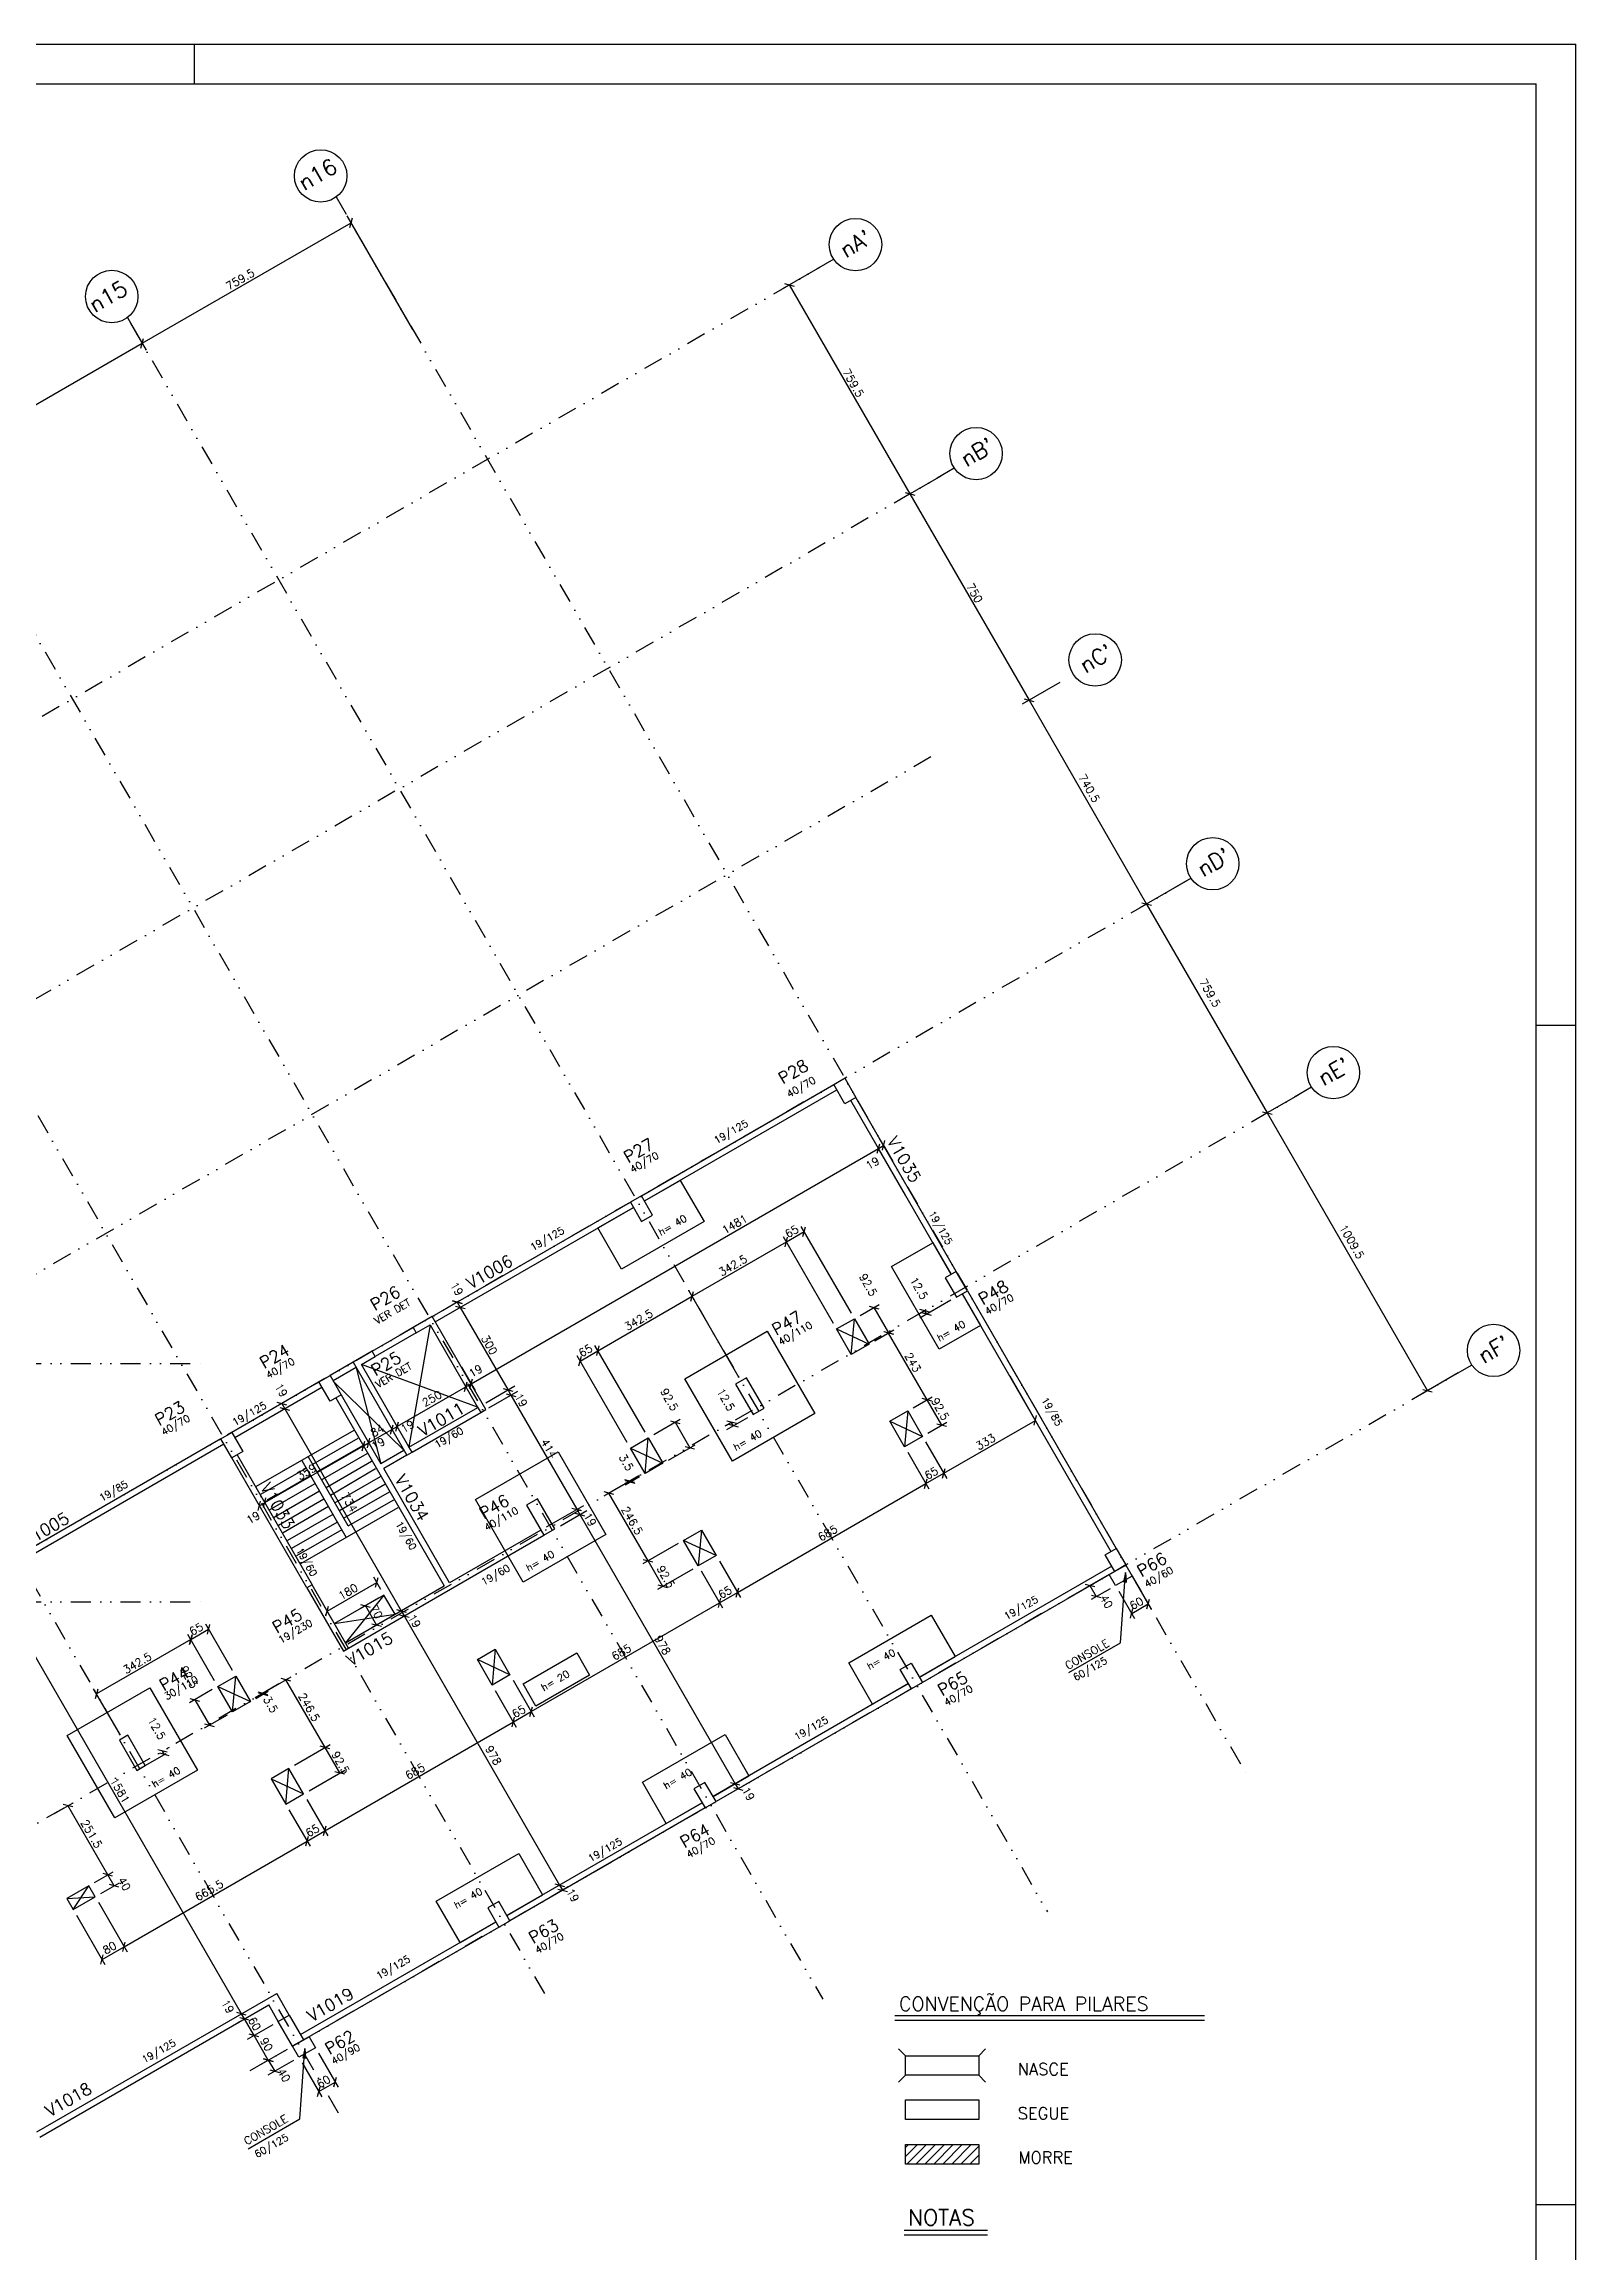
# Model space of a CAD drawing. Extents: x 551734 to 566609, y -375 to 10137.
# Drawn here: x 561786 to 566609, y 3188 to 10137 of the extents above; entities that cross this region are included whole.
import ezdxf

# ---------------------------------------------------------------- set-up
doc = ezdxf.new("R2010")
doc.units = 0
doc.header["$LTSCALE"] = 125
doc.header["$MEASUREMENT"] = 0
doc.linetypes.add('DIVIDE', pattern=[1.25, 0.5, -0.25, 0, -0.25, 0, -0.25])
doc.layers.get('0').update_dxf_attribs({"linetype": 'CONTINUOUS'})
for name, color, linetype in [('205', 14, 'DIVIDE'), ('216', 7, 'CONTINUOUS'), ('220', 4, 'CONTINUOUS'), ('221', 5, 'CONTINUOUS'), ('222', 6, 'CONTINUOUS'), ('231', 5, 'CONTINUOUS'), ('238', 11, 'CONTINUOUS'), ('239', 4, 'CONTINUOUS'), ('250', 5, 'CONTINUOUS')]:
    doc.layers.add(name, color=color, linetype=linetype)
doc.styles.get("Standard").update_dxf_attribs({"font": 'ROMANS.SHX'})

msp = doc.modelspace()

# ---------------------------------------------------------------- linework, layer by layer
for p, q in [((551734.2, 10137.2), (566609.2, 10137.2)), ((562259.2, 10012.2), (562259.2, 10137.2)), ((562259.2, 10012.2), (562259.2, 10137.2)), ((566609.2, -375.3), (566609.2, 10137.2)), ((566484.2, 7049.7), (566609.2, 7049.7)), ((566484.2, 3337.2), (566609.2, 3337.2))]:
    msp.add_line(p, q)
at = {"layer": '205'}
for p, q in [((562705.8, 9656.2), (565575.4, 4685.9)), ((564272.4, 9460.1), (560150.1, 7080.1)), ((562048.1, 9276.5), (564945.4, 4258.2)), ((561398.6, 8901.5), (564238.1, 3983.2)), ((564652.1, 8802.4), (560557.7, 6438.5)), ((560749, 8526.5), (563371.5, 3984.3)), ((560099.5, 8151.5), (562721.9, 3609.3)), ((564578.4, 7893.8), (560932.7, 5789)), ((565397.7, 7511.7), (561262.7, 5124.4)), ((565777.1, 6853.8), (561435.7, 4347.3)), ((552483.5, 5984.3), (562301.6, 5984.3)), ((566281.9, 5979.6), (562426.3, 3753.6)), ((552483.5, 5234.3), (562301.6, 5234.3))]:
    msp.add_line(p, q, dxfattribs=at)
at = {"layer": '216'}
for p, q in [((562748.5, 9560.2), (562756.6, 9590.4)), ((564117.5, 9383.4), (564147.6, 9375.4)), ((562090.7, 9180.5), (562098.8, 9210.7)), ((562090.7, 9180.5), (562098.8, 9210.7)), ((564497.2, 8725.7), (564527.4, 8717.6)), ((564497.2, 8725.7), (564527.4, 8717.6)), ((564872.2, 8076.2), (564902.4, 8068.1)), ((564872.2, 8076.2), (564902.4, 8068.1)), ((565242.5, 7434.9), (565272.6, 7426.8)), ((565242.5, 7434.9), (565272.6, 7426.8)), ((565622.2, 6777.1), (565652.4, 6769.1)), ((565622.2, 6777.1), (565652.4, 6769.1)), ((564408.9, 6646.2), (564417, 6676.4)), ((564408.9, 6646.2), (564417, 6676.4)), ((564425.4, 6655.7), (564433.5, 6685.9)), ((564425.4, 6655.7), (564433.5, 6685.9)), ((563071.8, 6181.6), (563102, 6173.5)), ((563102, 6173.5), (563071.8, 6181.6)), ((563081.3, 6165.2), (563111.5, 6157.1)), ((563081.3, 6165.2), (563111.5, 6157.1)), ((564573.9, 6146.4), (564543.8, 6154.5)), ((564580.2, 6135.6), (564550, 6143.7)), ((563109.9, 5896.2), (563118, 5926.4)), ((563109.9, 5896.2), (563118, 5926.4)), ((563126.4, 5905.7), (563134.5, 5935.9)), ((563126.4, 5905.7), (563134.5, 5935.9)), ((563126.4, 5905.7), (563134.5, 5935.9)), ((562518.9, 5862.4), (562549.1, 5854.3)), ((562528.4, 5846), (562558.6, 5837.9)), ((562528.4, 5846), (562558.6, 5837.9)), ((563231.3, 5905.4), (563261.5, 5897.3)), ((563231.3, 5905.4), (563261.5, 5897.3)), ((563240.8, 5888.9), (563271, 5880.8)), ((563240.8, 5888.9), (563271, 5880.8)), ((566127, 5902.9), (566157.1, 5894.8)), ((562876.9, 5761.7), (562885, 5791.9)), ((562876.9, 5761.7), (562885, 5791.9)), ((562893.4, 5771.2), (562901.5, 5801.4)), ((562893.4, 5771.2), (562901.5, 5801.4)), ((563965.7, 5795.3), (563935.6, 5803.4)), ((563972, 5784.4), (563941.8, 5792.5)), ((562787.3, 5710), (562795.4, 5740.2)), ((562787.3, 5710), (562795.4, 5740.2)), ((562803.8, 5719.5), (562811.9, 5749.7)), ((562803.8, 5719.5), (562811.9, 5749.7)), ((562476.3, 5531.6), (562484.4, 5561.8)), ((562476.3, 5531.6), (562484.4, 5561.8)), ((562459.7, 5521.4), (562467.8, 5551.6)), ((562459.7, 5521.4), (562467.8, 5551.6)), ((563448.2, 5529.6), (563478.4, 5521.5)), ((563448.2, 5529.6), (563478.4, 5521.5)), ((563457.8, 5513.1), (563488, 5505)), ((563457.8, 5513.1), (563488, 5505)), ((565094.4, 5281.1), (565064.2, 5289.2)), ((565114.4, 5246.5), (565084.2, 5254.6)), ((565206.5, 5182.8), (565214.6, 5213)), ((565258.5, 5212.8), (565266.6, 5243)), ((562895.4, 5210.3), (562925.6, 5202.2)), ((562895.4, 5210.3), (562925.6, 5202.2)), ((562904.9, 5193.9), (562935.1, 5185.8)), ((562904.9, 5193.9), (562935.1, 5185.8)), ((562173.9, 4760.8), (562143.8, 4768.9)), ((562180.2, 4749.9), (562150, 4758)), ((563946.8, 4666.1), (563977, 4658)), ((563946.8, 4666.1), (563977, 4658)), ((563956.3, 4649.6), (563986.5, 4641.5)), ((563956.3, 4649.6), (563986.5, 4641.5)), ((563393.9, 4346.9), (563424.1, 4338.8)), ((563393.9, 4346.9), (563424.1, 4338.8)), ((563403.4, 4330.4), (563433.6, 4322.3)), ((562422.6, 3933.8), (562392.4, 3941.9)), ((562422.6, 3933.8), (562392.4, 3941.9)), ((562432.1, 3917.3), (562401.9, 3925.4)), ((562432.1, 3917.3), (562401.9, 3925.4)), ((562462.1, 3865.4), (562431.9, 3873.5)), ((562462.1, 3865.4), (562431.9, 3873.5)), ((562507.1, 3787.4), (562476.9, 3795.5)), ((562476.9, 3795.5), (562507.1, 3787.4)), ((562507.1, 3787.4), (562476.9, 3795.5)), ((562496.9, 3760.9), (562527.1, 3752.8)), ((562646.7, 3677.6), (562654.8, 3707.8)), ((562698.6, 3707.6), (562706.7, 3737.8))]:
    msp.add_line(p, q, dxfattribs=at)
at = {"layer": '216', "linetype": 'Continuous'}
for p, q in [((564175.5, 6384.6), (564183.6, 6414.8)), ((564119.2, 6352.1), (564127.3, 6382.3)), ((564119.2, 6352.1), (564127.3, 6382.3)), ((563822.6, 6180.9), (563830.6, 6211)), ((563822.6, 6180.9), (563830.6, 6211)), ((564337.8, 6125.6), (564337.8, 6125.6)), ((564337.8, 6125.6), (564337.8, 6125.6)), ((564383.7, 6164.9), (564413.9, 6156.8)), ((564281.5, 6093.1), (564281.5, 6093.1)), ((564281.5, 6093.1), (564281.5, 6093.1)), ((564459.9, 6076.5), (564429.7, 6084.6)), ((564430, 6084.8), (564460.2, 6076.7)), ((563469.7, 5977.1), (563477.7, 6007.3)), ((563525.9, 6009.6), (563534, 6039.8)), ((563525.9, 6009.6), (563534, 6039.8)), ((564384, 6045.5), (564384, 6045.5)), ((564384, 6045.5), (564384, 6045.5)), ((563984.9, 5921.8), (563984.9, 5921.8)), ((563984.9, 5921.8), (563984.9, 5921.8)), ((564816.4, 5962.6), (564816.4, 5962.6)), ((564581.4, 5866.1), (564551.2, 5874.1)), ((564581.4, 5866.1), (564551.2, 5874.1)), ((563758, 5803.6), (563788.2, 5795.5)), ((564505.5, 5835), (564505.5, 5835)), ((564505.5, 5835), (564505.5, 5835)), ((564627.6, 5785.9), (564597.4, 5794)), ((564903.2, 5790.2), (564911.3, 5820.4)), ((563632, 5718.1), (563632, 5718.1)), ((563688.3, 5750.6), (563688.3, 5750.6)), ((563688.3, 5750.6), (563688.3, 5750.6)), ((563688.3, 5750.6), (563688.3, 5750.6)), ((563804.3, 5723.5), (563834.4, 5715.4)), ((564495.5, 5722.4), (564495.5, 5722.4)), ((564495.5, 5722.4), (564495.5, 5722.4)), ((564551.8, 5754.9), (564551.8, 5754.9)), ((564551.8, 5754.9), (564551.8, 5754.9)), ((564551.8, 5754.9), (564551.8, 5754.9)), ((563676.5, 5641), (563676.5, 5641)), ((563676.5, 5641), (563676.5, 5641)), ((563678.2, 5638), (563678.2, 5638)), ((563734.5, 5670.5), (563734.5, 5670.5)), ((564614.8, 5623.7), (564622.9, 5653.9)), ((564614.8, 5623.7), (564622.9, 5653.9)), ((563579.8, 5572.4), (563549.6, 5580.5)), ((563645.2, 5610.2), (563615, 5618.3)), ((563646.9, 5607.2), (563616.7, 5615.2)), ((564558.5, 5591.2), (564566.6, 5621.4)), ((564558.5, 5591.2), (564566.6, 5621.4)), ((563799.7, 5427.5), (563799.7, 5427.5)), ((563799.7, 5427.5), (563799.7, 5427.5)), ((563703, 5358.9), (563672.8, 5367)), ((563703, 5358.9), (563672.8, 5367)), ((563902.3, 5379.9), (563902.3, 5379.9)), ((563902.3, 5379.9), (563902.3, 5379.9)), ((562829.3, 5280.3), (562837.4, 5310.5)), ((563749.3, 5278.8), (563719.1, 5286.9)), ((563844.7, 5349.7), (563844.7, 5349.7)), ((563844.7, 5349.7), (563844.7, 5349.7)), ((563846, 5347.4), (563846, 5347.4)), ((562673.4, 5190.3), (562681.5, 5220.5)), ((562782.7, 5226.1), (562812.9, 5218)), ((562856.2, 5255.8), (562856.2, 5255.8)), ((562856.2, 5255.8), (562856.2, 5255.8)), ((563909, 5216.2), (563917.1, 5246.4)), ((563909, 5216.2), (563917.1, 5246.4)), ((563965.3, 5248.7), (563973.4, 5278.9)), ((563965.3, 5248.7), (563973.4, 5278.9)), ((562300, 5133), (562308.1, 5163.2)), ((562700.3, 5165.8), (562700.3, 5165.8)), ((562817.7, 5165.5), (562847.9, 5157.4)), ((562891.2, 5195.1), (562891.2, 5195.1)), ((562243.7, 5100.5), (562251.8, 5130.7)), ((562251.8, 5130.7), (562243.7, 5100.5)), ((562247.8, 5115.6), (562247.8, 5115.6)), ((563252.7, 5004.9), (563252.7, 5004.9)), ((563252.7, 5004.9), (563252.7, 5004.9)), ((561955.2, 4959.5), (561947.1, 4929.3)), ((562332.9, 4968.1), (562332.9, 4968.1)), ((562332.9, 4968.1), (562332.9, 4968.1)), ((562389.2, 5000.6), (562389.2, 5000.6)), ((562458.9, 4950.8), (562489, 4942.7)), ((562460.6, 4947.7), (562490.8, 4939.7)), ((562562.5, 4985.1), (562532.3, 4993.2)), ((563196.4, 4972.4), (563196.4, 4972.4)), ((563196.4, 4972.4), (563196.4, 4972.4)), ((562245.2, 4930.2), (562275.4, 4922.1)), ((562379.2, 4888), (562379.2, 4888)), ((562433.7, 4923.5), (562433.7, 4923.5)), ((562433.7, 4923.5), (562433.7, 4923.5)), ((562435.5, 4920.5), (562435.5, 4920.5)), ((563259.5, 4841.2), (563267.5, 4871.4)), ((563259.5, 4841.2), (563267.5, 4871.4)), ((563315.7, 4873.7), (563323.8, 4903.9)), ((563315.7, 4873.7), (563323.8, 4903.9)), ((562036.3, 4796.8), (562036.3, 4796.8)), ((562291.5, 4850.1), (562321.7, 4842)), ((562685.8, 4771.6), (562655.6, 4779.7)), ((562685.8, 4771.6), (562655.6, 4779.7)), ((562557, 4710), (562557, 4710)), ((562557, 4710), (562557, 4710)), ((562732, 4691.5), (562701.8, 4699.6)), ((561876, 4588.7), (561845.8, 4596.8)), ((562546.9, 4597.4), (562546.9, 4597.4)), ((562546.9, 4597.4), (562546.9, 4597.4)), ((562603.2, 4629.9), (562603.2, 4629.9)), ((562603.2, 4629.9), (562603.2, 4629.9)), ((562603.2, 4629.9), (562603.2, 4629.9)), ((561801.1, 4558.2), (561801.1, 4558.2)), ((562666.2, 4498.7), (562674.3, 4528.9)), ((562666.2, 4498.7), (562674.3, 4528.9)), ((562609.9, 4466.2), (562618, 4496.4)), ((562609.9, 4466.2), (562618, 4496.4)), ((562001.7, 4370.9), (561971.6, 4379)), ((562001.7, 4370.9), (561971.6, 4379)), ((561926.8, 4340.5), (561926.8, 4340.5)), ((561926.8, 4340.5), (561926.8, 4340.5)), ((562021.7, 4336.3), (561991.6, 4344.4)), ((561877.6, 4265.8), (561877.6, 4265.8)), ((561946.8, 4305.8), (561946.8, 4305.8)), ((561946.8, 4305.8), (561946.8, 4305.8)), ((561946.8, 4305.8), (561946.8, 4305.8)), ((561964.3, 4093.5), (561972.4, 4123.6)), ((562033.6, 4133.5), (562041.7, 4163.6)), ((562033.6, 4133.5), (562041.7, 4163.6))]:
    msp.add_line(p, q, dxfattribs=at)
at = {"layer": '220'}
for points in [[(564272.7, 6862.3), (564307.4, 6882.3), (564342.4, 6821.6), (564307.7, 6801.6), (564272.7, 6862.3)], [(563666.9, 6512.5), (563632.3, 6492.5), (563667.3, 6431.9), (563701.9, 6451.9), (563666.9, 6512.5)], [(564658.4, 6274.3), (564623.7, 6254.3), (564658.7, 6193.7), (564693.4, 6213.7), (564658.4, 6274.3)], [(563150.9, 5847.4), (563150.9, 5847.4), (563160.9, 5830), (563177.3, 5839.5), (563008.3, 6132.3), (562947.7, 6097.3), (562957.2, 6080.8), (563001.4, 6106.3), (563150.9, 5847.4)], [(562934.4, 5722.4), (562934.4, 5722.4), (562784.9, 5981.3), (562828.2, 6006.3), (562818.7, 6022.8), (562758.9, 5988.3), (562927.9, 5695.5), (562944.4, 5705), (562934.4, 5722.4)], [(562721.2, 5885.6), (562686.5, 5865.6), (562651.5, 5926.3), (562686.2, 5946.3), (562721.2, 5885.6)], [(563997.9, 5939.2), (563963.3, 5919.2), (564018.3, 5823.9), (564052.9, 5843.9), (563997.9, 5939.2)], [(562412, 5707.1), (562377.4, 5687.1), (562342.4, 5747.8), (562377, 5767.8), (562412, 5707.1)], [(563339.3, 5558.9), (563304.7, 5538.9), (563359.7, 5443.7), (563394.3, 5463.7), (563339.3, 5558.9)], [(565127.2, 5382.2), (565161.9, 5402.2), (565191.9, 5350.3), (565157.2, 5330.3), (565127.2, 5382.2)], [(562629.8, 5287.9), (562613.4, 5278.4), (562728.4, 5079.2), (562744.8, 5088.7), (562629.8, 5287.9)], [(564481.8, 5021.1), (564516.4, 5041.1), (564551.4, 4980.5), (564516.8, 4960.5), (564481.8, 5021.1)], [(562049.4, 4814.2), (562023.4, 4799.2), (562078.4, 4703.9), (562104.4, 4718.9), (562049.4, 4814.2)], [(563866.9, 4666.1), (563832.3, 4646.1), (563867.3, 4585.5), (563901.9, 4605.5), (563866.9, 4666.1)], [(563217.4, 4291.1), (563182.8, 4271.1), (563217.8, 4210.5), (563252.4, 4230.5), (563217.4, 4291.1)], [(562557.9, 3933.4), (562602.9, 3855.5), (562568.2, 3835.5), (562523.2, 3913.4), (562557.9, 3933.4)]]:
    msp.add_lwpolyline(points, dxfattribs=at)
at = {"layer": '221'}
for p, q in [((564465.2, 3917.1), (565440.3, 3917.1)), ((564498.1, 3488.3), (564535.9, 3526)), ((564498.1, 3516.5), (564507.6, 3526)), ((564502.6, 3464.5), (564564.1, 3526)), ((564530.9, 3464.5), (564592.4, 3526)), ((564559.2, 3464.5), (564620.7, 3526)), ((564587.4, 3464.5), (564648.9, 3526)), ((564615.7, 3464.5), (564677.2, 3526)), ((564644, 3464.5), (564705.5, 3526)), ((564672.2, 3464.5), (564728.8, 3521)), ((564700.5, 3464.5), (564728.8, 3492.8)), ((564494.5, 3241.8), (564757, 3241.8))]:
    msp.add_line(p, q, dxfattribs=at)
for centre in [(562656.8, 9722.6), (564340.8, 9506.3), (561999.1, 9342.9), (564720.6, 8848.5), (565095.6, 8199), (565465.8, 7557.7), (565845.6, 6900), (566350.3, 6025.7)]:
    msp.add_circle(centre, 82.5, dxfattribs=at)
at = {"layer": '222'}
for p, q in [((552046.7, 10012.2), (566484.2, 10012.2)), ((566484.2, -250.3), (566484.2, 10012.2)), ((564465.2, 3932.1), (565440.3, 3932.1)), ((564498.1, 3805.7), (564476.4, 3827.4)), ((564728.8, 3805.7), (564750.5, 3827.4)), ((564498.1, 3805.7), (564728.8, 3805.7)), ((564498.1, 3744.2), (564498.1, 3805.7)), ((564728.8, 3805.7), (564728.8, 3744.2)), ((564498.1, 3744.2), (564476.4, 3722.4)), ((564728.8, 3744.2), (564498.1, 3744.2)), ((564728.8, 3744.2), (564750.5, 3722.4)), ((564498.1, 3666.4), (564728.8, 3666.4)), ((564498.1, 3604.9), (564498.1, 3666.4)), ((564728.8, 3666.4), (564728.8, 3604.9)), ((564728.8, 3604.9), (564498.1, 3604.9)), ((564498.1, 3526), (564728.8, 3526)), ((564498.1, 3464.5), (564498.1, 3526)), ((564728.8, 3526), (564728.8, 3464.5)), ((564728.8, 3464.5), (564498.1, 3464.5)), ((564494.5, 3256.8), (564757, 3256.8))]:
    msp.add_line(p, q, dxfattribs=at)
at = {"layer": '231'}
for p, q in [((562760.8, 5774), (562454.2, 5597)), ((562631.9, 5667.2), (562774.8, 5749.7)), ((562788.8, 5725.5), (562645.9, 5643)), ((562659.9, 5618.7), (562802.8, 5701.2)), ((562468.2, 5572.7), (562611.1, 5655.2)), ((562625.1, 5631), (562482.2, 5548.5)), ((562597.1, 5679.5), (562737.1, 5437)), ((562743.9, 5473.3), (562617.9, 5691.5)), ((562673.9, 5594.5), (562816.8, 5677)), ((562687.9, 5570.2), (562829.8, 5654.5)), ((562496.2, 5524.2), (562639.1, 5606.7)), ((562653.1, 5582.5), (562510.2, 5500)), ((562701.9, 5546), (562844.8, 5628.5)), ((562715.9, 5521.7), (562858.8, 5604.2)), ((562872.8, 5580), (562729.9, 5497.5)), ((562524.2, 5475.7), (562667.1, 5558.2)), ((562681.1, 5534), (562538.2, 5451.5)), ((562695.1, 5509.7), (562552.2, 5427.2)), ((562594.2, 5354.5), (562900.8, 5531.5)), ((562743.9, 5473.3), (562886.8, 5555.8)), ((562566.2, 5403), (562709.1, 5485.5)), ((562723.1, 5461.3), (562580.2, 5378.8))]:
    msp.add_line(p, q, dxfattribs=at)
at = {"layer": '238'}
for p, q in [((563666.9, 6512.5), (564272.7, 6862.3)), ((563676.4, 6496), (564282.2, 6845.8)), ((564641.9, 6264.8), (564325.9, 6812.1)), ((564658.4, 6274.3), (564342.4, 6821.6)), ((563676.4, 6496), (563789, 6561)), ((563789, 6561), (563864, 6431.1)), ((563008.3, 6132.3), (563632.3, 6492.5)), ((563017.8, 6115.8), (563641.8, 6476)), ((563529.2, 6411), (563641.8, 6476)), ((563604.2, 6281.1), (563529.2, 6411)), ((563864, 6431.1), (563604.2, 6281.1)), ((564454.5, 6289.4), (564584.4, 6364.4)), ((564584.4, 6364.4), (564641.9, 6264.8)), ((564604.5, 6029.6), (564454.5, 6289.4)), ((564676.9, 6204.2), (565145.4, 5392.7)), ((564676.9, 6204.2), (564734.4, 6104.6)), ((564693.4, 6213.7), (565161.9, 5402.2)), ((562818.7, 6022.8), (562947.7, 6097.3)), ((562957.2, 6080.8), (562828.2, 6006.3)), ((564734.4, 6104.6), (564604.5, 6029.6)), ((562758.9, 5988.3), (562686.2, 5946.3)), ((562669.7, 5936.8), (562377, 5767.8)), ((562386.5, 5751.3), (562661, 5909.8)), ((562768.4, 5971.8), (562695.7, 5929.8)), ((562704.7, 5876.1), (563046.2, 5284.6)), ((562721.2, 5885.6), (562846.2, 5669.1)), ((562934.9, 5721.5), (563151.4, 5846.5)), ((562944.4, 5705), (563160.9, 5830)), ((562342.4, 5747.8), (561495, 5258.5)), ((561525, 5253.9), (562351.9, 5731.3)), ((562918.9, 5711.1), (562846.2, 5669.1)), ((562613.4, 5278.4), (562377.4, 5687.1)), ((562393.8, 5696.6), (562629.8, 5287.9)), ((562927.9, 5695.5), (562855.2, 5653.5)), ((563062.7, 5294.1), (562855.2, 5653.5)), ((562744.8, 5088.7), (563359.7, 5443.7)), ((563350.2, 5460.1), (563062.7, 5294.1)), ((562735.3, 5105.1), (563046.2, 5284.6)), ((565147.7, 5346.7), (564541.9, 4997)), ((565157.2, 5330.3), (564551.4, 4980.5)), ((564319.7, 5041.9), (564579.5, 5191.9)), ((564579.5, 5191.9), (564654.5, 5062)), ((564394.7, 4912), (564319.7, 5041.9)), ((564541.9, 4997), (564654.5, 5062)), ((564507.3, 4977), (563892.4, 4622)), ((564516.8, 4960.5), (563901.9, 4605.5)), ((564394.7, 4912), (564507.3, 4977)), ((563670.2, 4666.9), (563930, 4816.9)), ((563930, 4816.9), (564005, 4687)), ((563745.2, 4537), (563670.2, 4666.9)), ((563892.4, 4622), (564005, 4687)), ((563857.8, 4602), (563242.9, 4247)), ((563745.2, 4537), (563857.8, 4602)), ((563867.3, 4585.5), (563252.4, 4230.5)), ((563020.7, 4291.9), (563280.5, 4441.9)), ((563280.5, 4441.9), (563355.5, 4312)), ((563242.9, 4247), (563355.5, 4312)), ((563095.7, 4162), (563020.7, 4291.9)), ((562593.4, 3872), (563208.3, 4227)), ((562602.9, 3855.5), (563217.8, 4210.5)), ((563095.7, 4162), (563208.3, 4227)), ((561763, 3565.7), (562518.4, 4001.9)), ((561772.5, 3549.3), (562493.2, 3965.4)), ((562523.2, 3913.4), (562493.2, 3965.4)), ((562557.9, 3933.4), (562518.4, 4001.9))]:
    msp.add_line(p, q, dxfattribs=at)
for points in [[(564327.7, 6013), (564281.5, 6093.1), (564337.8, 6125.6), (564384, 6045.5), (564327.7, 6013)], [(563803.2, 5936.5), (564063, 6086.5), (564213, 5826.7), (563953.2, 5676.7), (563803.2, 5936.5)], [(564495.5, 5722.4), (564449.2, 5802.5), (564505.5, 5835), (564551.8, 5754.9), (564495.5, 5722.4)], [(563144.6, 5556.2), (563404.4, 5706.2), (563554.4, 5446.4), (563294.6, 5296.4), (563144.6, 5556.2)], [(563678.2, 5638), (563632, 5718.1), (563688.3, 5750.6), (563734.5, 5670.5), (563678.2, 5638)], [(563846, 5347.4), (563799.7, 5427.5), (563856, 5460), (563902.3, 5379.9), (563846, 5347.4)], [(565191.9, 5350.2), (565211.9, 5315.6), (565159.9, 5285.5), (565139.9, 5320.2), (565191.9, 5350.2)], [(562891.2, 5195.1), (562856.2, 5255.8), (562700.3, 5165.8)], [(563196.4, 4972.4), (563150.2, 5052.5), (563206.5, 5085), (563252.7, 5004.9), (563196.4, 4972.4)], [(561859, 4814), (562118.8, 4964), (562268.8, 4704.2), (562009, 4554.2), (561859, 4814)], [(562379.2, 4888), (562332.9, 4968.1), (562389.2, 5000.6), (562435.5, 4920.5), (562379.2, 4888)], [(562603.2, 4629.9), (562557, 4710), (562500.7, 4677.5), (562546.9, 4597.4), (562603.2, 4629.9)], [(561877.6, 4265.8), (561946.8, 4305.8), (561926.8, 4340.5), (561857.6, 4300.5), (561877.6, 4265.8)], [(562620.2, 3865.5), (562640.2, 3830.9), (562588.2, 3800.9), (562568.2, 3835.5), (562620.2, 3865.5)]]:
    msp.add_lwpolyline(points, dxfattribs=at)
at = {"layer": '239'}
msp.add_lwpolyline([(563294.2, 4976.1), (563463, 5073.6), (563503.3, 5003.9), (563334.5, 4906.4), (563294.2, 4976.1)], dxfattribs=at)
at = {"layer": '250'}
for p, q in [((562946.7, 9239.1), (562740, 9597)), ((562094.8, 9195.6), (562752.5, 9575.3)), ((564229.6, 9435.4), (564110.9, 9366.9)), ((564132.5, 9379.4), (564512.3, 8721.7)), ((562058.1, 9259.1), (562107.3, 9173.9)), ((561445.3, 8820.6), (562094.8, 9195.6)), ((564609.4, 8777.7), (564490.6, 8709.2)), ((564512.3, 8721.7), (564887.3, 8072.1)), ((564984.4, 8128.2), (564865.6, 8059.6)), ((564887.3, 8072.1), (565257.5, 7430.8)), ((565387.1, 7505.6), (565235.9, 7418.3)), ((565257.5, 7430.8), (565637.3, 6773.1)), ((565734.4, 6829.1), (565615.6, 6760.6)), ((565637.3, 6773.1), (566142, 5898.8)), ((564426, 6676.9), (564416.9, 6692.5)), ((563130.4, 5920.8), (564413, 6661.3)), ((564413, 6661.3), (564429.4, 6670.8)), ((564498, 6514), (564413.3, 6660.8)), ((563086.9, 6177.6), (563096.4, 6161.1)), ((563096.4, 6161.1), (563245.9, 5902.2)), ((564327.7, 6013), (564337.8, 6125.6)), ((564563.6, 6153.2), (564537.2, 6138)), ((564641.4, 6183.7), (564543.4, 6127.1)), ((564565.1, 6139.6), (564558.8, 6150.5)), ((564565.1, 6139.6), (564558.8, 6150.5)), ((563001.4, 6106.3), (562934.4, 5722.4)), ((564281.5, 6093.1), (564384, 6045.5)), ((563150.9, 5847.4), (562784.9, 5981.3)), ((562918.4, 5712), (562696.2, 5928.9)), ((562768.9, 5970.9), (562846.2, 5669.1)), ((562898.7, 5787.1), (563114, 5911.3)), ((563100.3, 5973), (563142.9, 5899.2)), ((563113.1, 5910.8), (563130.4, 5920.8)), ((563176.7, 5861.1), (563268, 5913.8)), ((566239.1, 5954.9), (566120.4, 5886.3)), ((562534, 5858.4), (562543.5, 5841.9)), ((562543.5, 5841.9), (562910.5, 5206.3)), ((563186.2, 5844.6), (563277.5, 5897.4)), ((563245.9, 5902.2), (563255.9, 5884.9)), ((563255.9, 5884.9), (563463.3, 5525.5)), ((562807.8, 5734.6), (562881, 5776.8)), ((562881, 5776.8), (562897.4, 5786.3)), ((563951.3, 5799.7), (563929, 5786.8)), ((564001, 5813.9), (563935.2, 5776)), ((563956.9, 5788.5), (563950.6, 5799.3)), ((564449.2, 5802.5), (564551.8, 5754.9)), ((564505.5, 5835), (564495.5, 5722.4)), ((562481.1, 5546.5), (562791.5, 5725.7)), ((562791.4, 5725.1), (562807.8, 5734.6)), ((563632, 5718.1), (563734.5, 5670.5)), ((563678.2, 5638), (563688.3, 5750.6)), ((562471, 5562.9), (562468.1, 5567.9)), ((562463.3, 5536.2), (562480.6, 5546.2)), ((563367.5, 5470.1), (563485, 5538)), ((563411.6, 5473.7), (563494.5, 5521.6)), ((563463.3, 5525.5), (563472.9, 5509)), ((563472.9, 5509), (563961.9, 4662)), ((563902.3, 5379.9), (563799.7, 5427.5)), ((563856, 5460), (563846, 5347.4)), ((562407.5, 3937.8), (561617, 5307)), ((565139.9, 5320.2), (565063, 5275.8)), ((565139.9, 5320.2), (565063, 5275.8)), ((565099.3, 5250.5), (565079.3, 5285.2)), ((565221.9, 5298.2), (565271.9, 5211.6)), ((562856.2, 5255.8), (562735.3, 5105.1)), ((565142.6, 5275.5), (565083, 5241.2)), ((565169.9, 5268.2), (565219.9, 5181.6)), ((565210.6, 5197.9), (565262.5, 5227.9)), ((562700.3, 5165.8), (562891.2, 5195.1)), ((562910.5, 5206.3), (562920, 5189.8)), ((562920, 5189.8), (563409, 4342.8)), ((563206.5, 5085), (563196.4, 4972.4)), ((563252.7, 5004.9), (563150.2, 5052.5)), ((562332.9, 4968.1), (562435.5, 4920.5)), ((562379.2, 4888), (562389.2, 5000.6)), ((562084.3, 4707.3), (562169.8, 4756.7)), ((562165.1, 4754), (562158.8, 4764.8)), ((562165.1, 4754), (562158.8, 4764.8)), ((562174.4, 4773.8), (562180.5, 4777.3)), ((562174.4, 4773.8), (562180.5, 4777.3)), ((562500.7, 4677.5), (562603.2, 4629.9)), ((562546.9, 4597.4), (562557, 4710)), ((563998.1, 4682.9), (563940.2, 4649.5)), ((564024.6, 4676.3), (563949.7, 4633.1)), ((563961.9, 4662), (563971.4, 4645.6)), ((561877.6, 4265.8), (561926.8, 4340.5)), ((563409, 4342.8), (563418.5, 4326.4)), ((561857.6, 4300.5), (561946.8, 4305.8)), ((562409.1, 3916.8), (562395.3, 3908.9)), ((562417, 3921.4), (562407.5, 3937.8)), ((562447, 3869.4), (562417, 3921.4)), ((562505.9, 3903.4), (562425.3, 3856.9)), ((562492, 3791.5), (562447, 3869.4)), ((562550.9, 3825.5), (562470.3, 3779)), ((562550.9, 3825.5), (562470.3, 3779)), ((562570.9, 3790.9), (562490.3, 3744.3)), ((562492, 3791.5), (562512, 3756.8)), ((562598.2, 3783.5), (562660.1, 3676.4)), ((562650.2, 3813.5), (562712.1, 3706.4)), ((562650.7, 3692.7), (562702.7, 3722.7))]:
    msp.add_line(p, q, dxfattribs=at)
at = {"layer": '250', "linetype": 'Continuous'}
for p, q in [((564123.2, 6367.2), (564179.5, 6399.7)), ((564327.8, 6142.9), (564170.1, 6415.9)), ((563826.6, 6196), (564123.2, 6367.2)), ((564271.5, 6110.4), (564113.8, 6383.4)), ((564271.5, 6110.4), (564113.8, 6383.4)), ((563530, 6024.7), (563826.6, 6196)), ((563974.9, 5939.2), (563817.2, 6212.2)), ((563974.9, 5939.2), (563817.2, 6212.2)), ((564355.1, 6135.6), (564415.1, 6170.2)), ((564398.8, 6160.8), (564445.1, 6080.7)), ((564401.3, 6055.5), (564461.3, 6090.1)), ((564401.3, 6055.5), (564461, 6089.9)), ((564566.3, 5870.1), (564444.8, 6080.5)), ((563622, 5735.4), (563464.3, 6008.4)), ((563473.7, 5992.2), (563530, 6024.7)), ((563678.3, 5767.9), (563520.6, 6040.9)), ((563678.3, 5767.9), (563520.6, 6040.9)), ((564826.4, 5945.2), (564916.6, 5789.1)), ((564522.8, 5845), (564582.5, 5879.5)), ((564522.8, 5845), (564582.5, 5879.5)), ((564612.5, 5790), (564566.3, 5870.1)), ((563705.6, 5760.6), (563789.3, 5808.9)), ((563773.1, 5799.6), (563819.4, 5719.5)), ((564569.1, 5764.9), (564628.7, 5799.4)), ((564618.8, 5638.8), (564907.2, 5805.3)), ((563751.8, 5680.5), (563835.6, 5728.8)), ((564505.5, 5705.1), (564571.9, 5590.1)), ((564505.5, 5705.1), (564571.9, 5590.1)), ((564561.8, 5737.6), (564628.2, 5622.6)), ((564561.8, 5737.6), (564628.2, 5622.6)), ((563659.2, 5631), (563548.4, 5567.1)), ((563659.1, 5631), (563613.8, 5604.9)), ((564562.5, 5606.3), (564618.8, 5638.8)), ((563687.9, 5363), (563564.7, 5576.5)), ((563660.9, 5628), (563615.6, 5601.8)), ((563631.8, 5611.2), (563630.1, 5614.2)), ((563969.3, 5263.8), (564562.5, 5606.3)), ((563782.4, 5417.5), (563671.7, 5353.6)), ((563782.4, 5417.5), (563671.7, 5353.6)), ((563734.2, 5282.9), (563687.9, 5363)), ((563912.3, 5362.6), (563978.7, 5247.6)), ((563912.3, 5362.6), (563978.7, 5247.6)), ((562677.4, 5205.4), (562833.3, 5295.4)), ((562846.2, 5273.1), (562823.9, 5311.6)), ((563828.6, 5337.4), (563717.9, 5273.5)), ((563854.7, 5332.4), (563922.4, 5215.1)), ((563854.7, 5332.4), (563922.4, 5215.1)), ((562690.3, 5183.1), (562668.1, 5221.6)), ((562838.9, 5245.8), (562781.6, 5212.7)), ((562797.8, 5222), (562832.8, 5161.4)), ((563319.8, 4888.8), (563913, 5231.3)), ((563913, 5231.3), (563969.3, 5263.8)), ((562247.8, 5115.6), (562304, 5148.1)), ((562379.2, 5017.9), (562294.7, 5164.4)), ((562873.9, 5185.1), (562816.6, 5152.1)), ((562247.8, 5115.6), (561951.1, 4944.4)), ((562322.9, 4985.4), (562238.4, 5131.9)), ((562026.3, 4814.2), (561941.8, 4960.6)), ((562315.6, 4958.1), (562244.1, 4916.8)), ((562451, 4933.5), (562563.6, 4998.5)), ((562451, 4933.5), (562490.2, 4956.1)), ((562452.8, 4930.5), (562491.9, 4953.1)), ((562474, 4946.7), (562475.7, 4943.7)), ((562670.7, 4775.7), (562547.4, 4989.1)), ((563206.4, 4955.1), (563272.9, 4840.1)), ((563206.4, 4955.1), (563272.9, 4840.1)), ((563262.7, 4987.6), (563329.2, 4872.6)), ((563262.7, 4987.6), (563329.2, 4872.6)), ((562260.3, 4926.2), (562306.6, 4846.1)), ((562361.9, 4878), (562290.4, 4836.7)), ((563263.5, 4856.3), (563319.8, 4888.8)), ((562670.3, 4513.8), (563263.5, 4856.3)), ((562574.3, 4720), (562686.9, 4785)), ((562574.3, 4720), (562686.9, 4785)), ((562716.9, 4695.6), (562670.7, 4775.7)), ((562620.5, 4639.9), (562733.1, 4704.9)), ((561818.4, 4568.2), (561877.1, 4602.2)), ((561986.7, 4375), (561860.9, 4592.8)), ((562613.2, 4612.6), (562679.6, 4497.6)), ((562613.2, 4612.6), (562679.6, 4497.6)), ((562556.9, 4580.1), (562623.4, 4465.1)), ((562556.9, 4580.1), (562623.4, 4465.1)), ((562037.6, 4148.5), (562614, 4481.3)), ((562614, 4481.3), (562670.3, 4513.8)), ((561944.2, 4350.5), (562002.9, 4384.4)), ((561944.2, 4350.5), (562002.9, 4384.4)), ((561964.2, 4315.8), (562022.9, 4349.7)), ((562006.7, 4340.3), (561986.7, 4375)), ((561887.6, 4248.5), (561977.7, 4092.3)), ((561956.8, 4288.5), (562047, 4132.3)), ((561956.8, 4288.5), (562047, 4132.3)), ((561968.4, 4108.5), (562037.6, 4148.5))]:
    msp.add_line(p, q, dxfattribs=at)
at = {"layer": '250'}
for points in [[(565012.8, 5011.5), (565175.1, 5105.3), (565191.6, 5326.9), (565193.4, 5295.7), (565191.6, 5326.9), (565185.3, 5296.3)], [(562428.4, 3513), (562590.8, 3606.7), (562607.3, 3828.3), (562609, 3797.1), (562607.3, 3828.3), (562600.9, 3797.8)]]:
    msp.add_lwpolyline(points, dxfattribs=at)

# ---------------------------------------------------------------- texts
at = {"layer": '216'}
for s, height, rotation, p in [('759.5', 25, 30, (562367.9, 9361.9)), ('759.5', 25, 300, (564298.9, 9106.2)), ('750', 25, 300, (564688.8, 8431)), ('740.5', 25, 300, (565041.8, 7830.5)), ('759.5', 25, 300, (565422.1, 7186.3)), ('40/70', 22.5, 30, (564132.7, 6820.4)), ('19/125', 22.5, 30, (563903.6, 6675)), ('40/70', 22.5, 30, (563639, 6583.5)), ('19', 25, 30, (564382.1, 6593.5)), ('19/125', 22.5, 30, (563324.8, 6338)), ('h= 40', 22.5, 30.00005, (563728.2, 6385.9)), ('1481', 25, 30, (563929.4, 6390.5)), ('19/125', 22.5, 300, (564569.6, 6457)), ('1009.5', 25, 300, (565863.4, 6412.6)), ('VER DET', 22.5, 30, (562834.1, 6107.2)), ('19', 25, 300, (563064.2, 6231.9)), ('12.5', 25, 300, (564511.2, 6248)), ('40/70', 22.5, 30, (564756.4, 6136.5)), ('h= 40', 22.5, 30.00005, (564605.6, 6053)), ('300', 25, 300, (563160.9, 6064.4)), ('40/110', 22.5, 30, (564105.6, 6040.2)), ('40/70', 22.5, 30, (562492.7, 5935.6)), ('VER DET', 22.5, 30, (562838.2, 5906.8)), ('19', 25, 30, (563132.3, 5939.5)), ('19', 25, 300, (562511.3, 5912.7)), ('19/125', 22.5, 30, (562386.7, 5787.5)), ('250', 25, 30, (562985.5, 5847.3)), ('19', 25, 300, (563266.5, 5881.4)), ('12.5', 25, 300, (563903, 5896.9)), ('19/85', 22.5, 300, (564925.2, 5869.9)), ('40/70', 22.5, 30, (562162.9, 5756.5)), ('84', 25, 30, (562822.7, 5751.8)), ('19', 25, 30, (562917.7, 5765)), ('19/60', 22.5, 30, (563023.5, 5717.2)), ('h= 40', 22.5, 30.00005, (563964.4, 5708.8)), ('19', 25, 30, (562825.9, 5710.6)), ('414', 25, 300, (563348.9, 5738.8)), ('359', 25, 30, (562591, 5616.5)), ('19/85', 22.5, 30, (561967.5, 5549.1)), ('734', 25, 300, (562720.2, 5569.4)), ('19', 25, 30, (562431.6, 5477.9)), ('40/110', 22.5, 30, (563179.9, 5456.6)), ('19', 25, 300, (563483.5, 5505.6)), ('19/60', 22.5, 300, (562891.6, 5479.9)), ('19/60', 22.5, 300, (562578.5, 5396.5)), ('h= 40', 22.5, 30.00005, (563311.4, 5329.2)), ('19/60', 22.5, 30, (563170.3, 5285.1)), ('40/60', 22.5, 30, (565258.9, 5278.2)), ('19/125', 22.5, 29.99865, (564816.8, 5176.6)), ('40', 25, 299.99906, (565109.7, 5247.4)), ('60', 25, 30.00505, (565213.3, 5208.1)), ('19/230', 22.5, 30, (562531.7, 5102.5)), ('19', 25, 300, (562930.6, 5186.3)), ('978', 25, 300, (563706.4, 5119.6)), ('h= 40', 22.5, 30.00005, (564385.1, 5019.3)), ('CONSOLE', 25, 29.999, (565009.9, 5019.9)), ('h= 20', 22.5, 30, (563358.9, 4952.3)), ('60/125', 22.5, 30, (565034.3, 4984.2)), ('30/110', 22.5, 30, (562171.9, 4924.6)), ('40/70', 22.5, 30, (564627.9, 4905.2)), ('12.5', 25, 300, (562111.2, 4862.4)), ('19/125', 22.5, 29.99865, (564155.9, 4797.6)), ('978', 25, 300, (563173.7, 4772.6)), ('1581', 25, 300, (561992.2, 4672.1)), ('h= 40', 22.5, 30.00005, (562133.2, 4648.6)), ('h= 40', 22.5, 30.00005, (563744.2, 4643.5)), ('19', 25, 300, (563982, 4642.1)), ('19/125', 22.5, 29.99865, (563506.9, 4414.6)), ('40/70', 22.5, 30, (563816.7, 4426.8)), ('h= 40', 22.5, 30.00005, (563084.6, 4267.6)), ('19', 25, 300, (563429.1, 4322.9)), ('40/70', 22.5, 30, (563340, 4125.7)), ('19/125', 22.5, 29.99865, (562839.7, 4044.9)), ('19', 25, 300, (562342.9, 3972.8)), ('60', 25, 300, (562427.2, 3918.6)), ('19/125', 22.5, 30, (562101.6, 3781.2)), ('90', 25, 300, (562464.7, 3853.7)), ('40/90', 22.5, 30, (562698.3, 3776.4)), ('40', 25, 300, (562519.9, 3756.3)), ('60', 25, 30.00505, (562653.5, 3702.9)), ('CONSOLE', 25, 29.999, (562424.1, 3523.3)), ('60/125', 22.5, 30, (562456.4, 3483.4))]:
    msp.add_text(s, height=height, rotation=rotation, dxfattribs=at).set_placement(p)
at = {"layer": '216', "linetype": 'Continuous'}
for s, rotation, p in [('65', 30, (564128.1, 6378.7)), ('342.5', 30, (563919.2, 6258.1)), ('92.5', 300, (564351.2, 6258.4)), ('342.5', 30, (563622.6, 6086.8)), ('65', 30, (563478.6, 6003.7)), ('243', 300, (564494.5, 6009.4)), ('92.5', 300, (563725.4, 5897.1)), ('92.5', 300, (564578.1, 5867.4)), ('333', 30, (564729, 5711)), ('3.5', 300, (563594.9, 5690.1)), ('65', 30, (564567.4, 5617.8)), ('246.5', 300, (563602.8, 5525.4)), ('685', 30, (564231.9, 5424)), ('180', 30.00002, (562721.3, 5239.4)), ('92.5', 300, (563714, 5339.7)), ('65', 30, (563917.9, 5242.8)), ('70', 300, (562810.6, 5215)), ('65', 30, (562252.7, 5127.1)), ('342.5', 30, (562043.7, 5006.5)), ('685', 30, (563582.3, 5049)), ('92.5', 300, (562212.7, 5023.7)), ('3.5', 300, (562475.1, 4928.2)), ('246.5', 300, (562585.5, 4938.1)), ('65', 30, (563268.4, 4867.8)), ('92.5', 300, (562689.9, 4754.6)), ('685', 30, (562932.8, 4674)), ('251.5', 300, (561900.3, 4539.6)), ('65', 30, (562618.9, 4492.8)), ('40', 300, (562017, 4358.9)), ('665.5', 30, (562270.1, 4291.4)), ('80', 30, (561979.8, 4123.8))]:
    msp.add_text(s, height=25, rotation=rotation, dxfattribs=at).set_placement(p)
at = {"layer": '220'}
for s, height, rotation, p in [('n16', 50, 30, (562605, 9674.2)), ("nA'", 50, 30, (564310.2, 9462.7)), ('n15', 50, 30, (561945.1, 9290.1)), ("nB'", 50, 30, (564689.9, 8805)), ("nC'", 50, 30, (565064.9, 8155.5)), ("nD'", 50, 30, (565435.2, 7514.2)), ('P28', 37.5, 30, (564111.3, 6862.1)), ("nE'", 50, 30, (565814.9, 6856.4)), ('P27', 37.5, 30, (563624.6, 6614.4)), ('V1035', 37.5, 300, (564438.6, 6685.1)), ('V1006', 37.5, 30, (563129.8, 6217.5)), ('P26', 37.5, 30, (562827.3, 6149.6)), ('P48', 37.5, 30, (564741.9, 6167.4)), ('P47', 37.5, 30, (564091.2, 6071.1)), ("nF'", 50, 30, (566319.7, 5982.2)), ('P24', 37.5, 30, (562478.3, 5966.5)), ('P25', 37.5, 30, (562829.4, 5943)), ('P23', 37.5, 30, (562148.4, 5787.5)), ('V1011', 37.5, 30, (562978, 5753.4)), ('V1034', 37.5, 300, (562888.7, 5620.6)), ('V1033', 37.5, 300, (562465.5, 5594.9)), ('P46', 37.5, 30, (563170.1, 5492.9)), ('V1005', 37.5, 30, (561732.7, 5407.4)), ('P66', 37.5, 30, (565241.2, 5310.9)), ('P45', 37.5, 30, (562518.2, 5133.9)), ('V1015', 37.5, 30, (562752, 5030.7)), ('P44', 37.5, 30, (562162.4, 4951.9)), ('P65', 37.5, 30, (564613.4, 4936.1)), ('P64', 37.5, 30, (563802.2, 4457.7)), ('P63', 37.5, 30, (563325.5, 4156.6)), ('V1019', 37.5, 30, (562628.7, 3911.3)), ('P62', 37.5, 30, (562683.9, 3807.4)), ('V1018', 37.5, 30, (561803.9, 3612.1))]:
    msp.add_text(s, height=height, rotation=rotation, dxfattribs=at).set_placement(p)
at = {"layer": '222'}
for s, height, p in [('CONVENÇÃO PARA PILARES', 43.75, (564477.8, 3947.1)), ('NASCE', 37.5, (564851.8, 3744.8)), ('SEGUE', 37.5, (564851.8, 3605.7)), ('MORRE', 37.5, (564853.6, 3466.7)), ('NOTAS', 50, (564507, 3271.8))]:
    msp.add_text(s, height=height, dxfattribs=at).set_placement(p)

doc.saveas('drawing.dxf')
